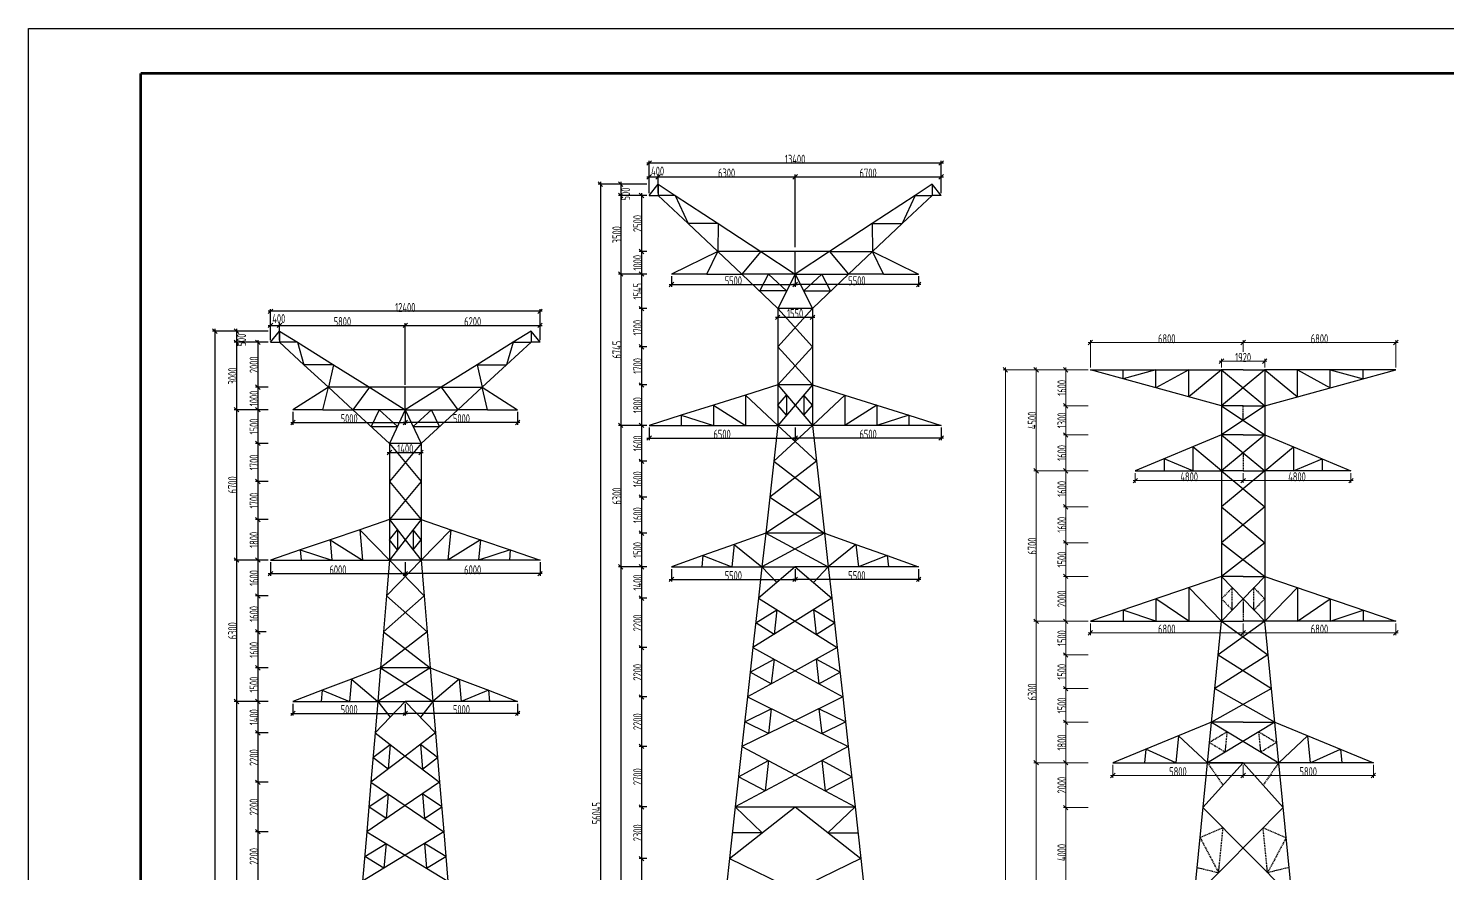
# Model space of a CAD drawing. Header units: millimetres. Extents: x 14804 to 16905, y 715 to 1142.
# Drawn here: x 15585.8 to 15901.7, y 949.7 to 1138 of the extents above; entities that cross this region are included whole.
import ezdxf

# ---------------------------------------------------------------- set-up
doc = ezdxf.new("R2010")
doc.units = ezdxf.units.MM
doc.linetypes.add('DASHED2', pattern=[0.375, 0.25, -0.125])
doc.layers.add('受力材层', color=7, linetype='Continuous')
doc.layers.add('辅助材层', color=1, linetype='DASHED2')
doc.layers.add('标注', color=7, linetype='Continuous', lineweight=0)
doc.styles.add('TSSD_Norm', font='Tssdeng.shx', dxfattribs={"width": 0.7, "bigfont": 'tssdchn.shx'})

# ---------------------------------------------------------------- blocks, each defined once
blk = doc.blocks.new('_OBLIQUE')
at = {"color": 0, "linetype": 'ByBlock'}
blk.add_line((-0.5, -0.5), (0.5, 0.5), dxfattribs=at)

msp = doc.modelspace()

# ---------------------------------------------------------------- linework, layer by layer
at = {"color": 3, "lineweight": 25}
for p, q in [((15585.76, 1137.98), (16254.01, 1137.98)), ((15585.76, 717.98), (15585.76, 1137.98))]:
    msp.add_line(p, q, dxfattribs=at)
at = {"color": 7, "lineweight": -2}
for p, q in [((15723.93, 1100.76), (15725.93, 1103.26)), ((15725.93, 1103.26), (15729.74, 1100.76)), ((15725.93, 1103.26), (15725.93, 1100.76)), ((15786.93, 1103.26), (15783.12, 1100.76)), ((15786.93, 1103.26), (15786.93, 1100.76)), ((15788.93, 1100.76), (15786.93, 1103.26)), ((15723.93, 1100.76), (15725.93, 1100.76)), ((15725.93, 1100.76), (15732.59, 1094.51)), ((15729.74, 1100.76), (15725.93, 1100.76)), ((15729.74, 1100.76), (15732.59, 1094.51)), ((15729.74, 1100.76), (15739.28, 1094.51)), ((15783.12, 1100.76), (15773.59, 1094.51)), ((15783.12, 1100.76), (15780.28, 1094.51)), ((15786.93, 1100.76), (15780.28, 1094.51)), ((15783.12, 1100.76), (15786.93, 1100.76)), ((15788.93, 1100.76), (15786.93, 1100.76)), ((15739.28, 1094.51), (15732.59, 1094.51)), ((15732.59, 1094.51), (15739.25, 1088.26)), ((15739.28, 1094.51), (15739.25, 1088.26)), ((15739.28, 1094.51), (15748.81, 1088.26)), ((15773.59, 1094.51), (15764.06, 1088.26)), ((15773.59, 1094.51), (15780.28, 1094.51)), ((15773.59, 1094.51), (15773.62, 1088.26)), ((15780.28, 1094.51), (15773.62, 1088.26)), ((15739.25, 1088.26), (15728.93, 1083.26)), ((15736.75, 1083.26), (15739.25, 1088.26)), ((15748.81, 1088.26), (15739.25, 1088.26)), ((15739.25, 1088.26), (15744.57, 1083.26)), ((15748.81, 1088.26), (15744.57, 1083.26)), ((15764.06, 1088.26), (15748.81, 1088.26)), ((15748.81, 1088.26), (15756.43, 1083.26)), ((15764.06, 1088.26), (15756.43, 1083.26)), ((15756.43, 1083.26), (15756.43, 1088.26)), ((15764.06, 1088.26), (15768.3, 1083.26)), ((15764.06, 1088.26), (15773.62, 1088.26)), ((15773.62, 1088.26), (15768.3, 1083.26)), ((15776.12, 1083.26), (15773.62, 1088.26)), ((15773.62, 1088.26), (15783.93, 1083.26)), ((15736.75, 1083.26), (15728.93, 1083.26)), ((15736.75, 1083.26), (15744.57, 1083.26)), ((15756.43, 1083.26), (15744.57, 1083.26)), ((15744.57, 1083.26), (15752.56, 1075.54)), ((15748.57, 1079.51), (15750.5, 1083.26)), ((15750.5, 1083.26), (15754.5, 1079.51)), ((15756.43, 1083.26), (15752.56, 1075.54)), ((15756.43, 1083.26), (15768.3, 1083.26)), ((15756.43, 1083.26), (15760.31, 1075.54)), ((15762.37, 1083.26), (15758.37, 1079.51)), ((15768.3, 1083.26), (15760.31, 1075.54)), ((15764.3, 1079.51), (15762.37, 1083.26)), ((15776.12, 1083.26), (15768.3, 1083.26)), ((15776.12, 1083.26), (15783.93, 1083.26)), ((15754.5, 1079.51), (15748.57, 1079.51)), ((15758.37, 1079.51), (15764.3, 1079.51)), ((15752.56, 1075.54), (15760.31, 1067.04)), ((15760.31, 1075.54), (15752.56, 1067.04)), ((15760.31, 1075.54), (15752.56, 1075.54)), ((15752.56, 1075.54), (15752.56, 1067.04)), ((15760.31, 1075.54), (15760.31, 1067.04)), ((15752.56, 1067.04), (15760.31, 1058.54)), ((15760.31, 1067.04), (15752.56, 1058.54)), ((15752.56, 1067.04), (15752.56, 1058.54)), ((15760.31, 1067.04), (15760.31, 1058.54)), ((15752.56, 1058.54), (15745.4, 1056.29)), ((15760.31, 1058.54), (15752.56, 1058.54)), ((15752.56, 1058.54), (15752.56, 1049.54)), ((15752.56, 1058.54), (15756.43, 1054.04)), ((15760.31, 1058.54), (15756.43, 1054.04)), ((15760.31, 1058.54), (15760.31, 1049.54)), ((15760.31, 1058.54), (15767.47, 1056.29)), ((15745.4, 1056.29), (15738.25, 1054.04)), ((15745.4, 1056.29), (15745.4, 1049.54)), ((15745.4, 1056.29), (15752.56, 1049.54)), ((15752.56, 1054.04), (15754.5, 1056.29)), ((15754.5, 1056.29), (15754.5, 1051.79)), ((15758.37, 1056.29), (15758.37, 1051.79)), ((15760.31, 1054.04), (15758.37, 1056.29)), ((15767.47, 1056.29), (15760.31, 1049.54)), ((15767.47, 1056.29), (15767.47, 1049.54)), ((15767.47, 1056.29), (15774.62, 1054.04)), ((15738.25, 1054.04), (15731.09, 1051.79)), ((15738.25, 1054.04), (15738.25, 1049.54)), ((15738.25, 1054.04), (15745.4, 1049.54)), ((15756.43, 1054.04), (15752.56, 1049.54)), ((15754.5, 1051.79), (15752.56, 1054.04)), ((15756.43, 1054.04), (15760.31, 1049.54)), ((15758.37, 1051.79), (15760.31, 1054.04)), ((15774.62, 1054.04), (15767.47, 1049.54)), ((15774.62, 1054.04), (15781.78, 1051.79)), ((15774.62, 1054.04), (15774.62, 1049.54)), ((15731.09, 1051.79), (15723.93, 1049.54)), ((15723.93, 1049.54), (15731.09, 1049.54)), ((15731.09, 1051.79), (15731.09, 1049.54)), ((15731.09, 1051.79), (15738.25, 1049.54)), ((15731.09, 1049.54), (15738.25, 1049.54)), ((15738.25, 1049.54), (15745.4, 1049.54)), ((15745.4, 1049.54), (15752.56, 1049.54)), ((15760.31, 1049.54), (15751.67, 1041.54)), ((15752.56, 1049.54), (15751.67, 1041.54)), ((15752.56, 1049.54), (15761.2, 1041.54)), ((15760.31, 1049.54), (15752.56, 1049.54)), ((15760.31, 1049.54), (15761.2, 1041.54)), ((15767.47, 1049.54), (15760.31, 1049.54)), ((15774.62, 1049.54), (15767.47, 1049.54)), ((15781.78, 1051.79), (15774.62, 1049.54)), ((15781.78, 1049.54), (15774.62, 1049.54)), ((15781.78, 1051.79), (15781.78, 1049.54)), ((15781.78, 1051.79), (15788.93, 1049.54)), ((15788.93, 1049.54), (15781.78, 1049.54)), ((15761.2, 1041.54), (15750.78, 1033.54)), ((15751.67, 1041.54), (15750.78, 1033.54)), ((15751.67, 1041.54), (15762.09, 1033.54)), ((15761.2, 1041.54), (15762.09, 1033.54)), ((15762.09, 1033.54), (15749.89, 1025.54)), ((15750.78, 1033.54), (15749.89, 1025.54)), ((15750.78, 1033.54), (15762.98, 1025.54)), ((15762.09, 1033.54), (15762.98, 1025.54)), ((15749.89, 1025.54), (15742.9, 1023.04)), ((15749.89, 1025.54), (15749.05, 1018.04)), ((15762.98, 1025.54), (15749.05, 1018.04)), ((15749.89, 1025.54), (15763.82, 1018.04)), ((15762.98, 1025.54), (15749.89, 1025.54)), ((15762.98, 1025.54), (15763.82, 1018.04)), ((15762.98, 1025.54), (15769.97, 1023.04)), ((15735.92, 1020.54), (15728.93, 1018.04)), ((15735.92, 1020.54), (15735.64, 1018.04)), ((15742.9, 1023.04), (15735.92, 1020.54)), ((15735.92, 1020.54), (15742.35, 1018.04)), ((15742.9, 1023.04), (15742.35, 1018.04)), ((15742.9, 1023.04), (15749.05, 1018.04)), ((15769.97, 1023.04), (15763.82, 1018.04)), ((15769.97, 1023.04), (15770.52, 1018.04)), ((15769.97, 1023.04), (15776.95, 1020.54)), ((15776.95, 1020.54), (15770.52, 1018.04)), ((15776.95, 1020.54), (15777.23, 1018.04)), ((15776.95, 1020.54), (15783.93, 1018.04)), ((15728.93, 1018.04), (15735.64, 1018.04)), ((15735.64, 1018.04), (15742.35, 1018.04)), ((15742.35, 1018.04), (15749.05, 1018.04)), ((15749.05, 1018.04), (15748.27, 1011.04)), ((15756.43, 1018.04), (15748.27, 1011.04)), ((15749.05, 1018.04), (15752.35, 1014.54)), ((15749.05, 1018.04), (15756.43, 1018.04)), ((15756.43, 1018.04), (15764.6, 1011.04)), ((15763.82, 1018.04), (15756.43, 1018.04)), ((15763.82, 1018.04), (15760.51, 1014.54)), ((15763.82, 1018.04), (15764.6, 1011.04)), ((15770.52, 1018.04), (15763.82, 1018.04)), ((15777.23, 1018.04), (15770.52, 1018.04)), ((15783.93, 1018.04), (15777.23, 1018.04)), ((15748.27, 1011.04), (15747.05, 1000.04)), ((15748.27, 1011.04), (15756.43, 1005.92)), ((15764.6, 1011.04), (15756.43, 1005.92)), ((15764.6, 1011.04), (15765.82, 1000.04)), ((15747.66, 1005.54), (15752.35, 1008.48)), ((15752.35, 1008.48), (15751.74, 1002.98)), ((15760.51, 1008.48), (15761.13, 1002.98)), ((15765.21, 1005.54), (15760.51, 1008.48)), ((15756.43, 1005.92), (15747.05, 1000.04)), ((15751.74, 1002.98), (15747.66, 1005.54)), ((15756.43, 1005.92), (15765.82, 1000.04)), ((15761.13, 1002.98), (15765.21, 1005.54)), ((15747.05, 1000.04), (15745.82, 989.04)), ((15747.05, 1000.04), (15756.43, 994.87)), ((15765.82, 1000.04), (15756.43, 994.87)), ((15765.82, 1000.04), (15767.04, 989.04)), ((15746.44, 994.54), (15751.74, 997.45)), ((15751.74, 997.45), (15751.13, 991.95)), ((15761.13, 997.45), (15761.74, 991.95)), ((15766.43, 994.54), (15761.13, 997.45)), ((15756.43, 994.87), (15745.82, 989.04)), ((15751.13, 991.95), (15746.44, 994.54)), ((15756.43, 994.87), (15767.04, 989.04)), ((15761.74, 991.95), (15766.43, 994.54)), ((15745.82, 989.04), (15744.6, 978.04)), ((15745.82, 989.04), (15756.43, 983.84)), ((15767.04, 989.04), (15756.43, 983.84)), ((15767.04, 989.04), (15768.27, 978.04)), ((15745.21, 983.54), (15751.13, 986.44)), ((15751.13, 986.44), (15750.52, 980.94)), ((15761.74, 986.44), (15762.35, 980.94)), ((15767.66, 983.54), (15761.74, 986.44)), ((15756.43, 983.84), (15744.6, 978.04)), ((15750.52, 980.94), (15745.21, 983.54)), ((15756.43, 983.84), (15768.27, 978.04)), ((15762.35, 980.94), (15767.66, 983.54)), ((15744.6, 978.04), (15743.1, 964.54)), ((15744.6, 978.04), (15756.43, 971.69)), ((15768.27, 978.04), (15756.43, 971.69)), ((15768.27, 978.04), (15769.77, 964.54)), ((15743.85, 971.29), (15750.52, 974.86)), ((15750.52, 974.86), (15749.77, 968.11)), ((15762.35, 974.86), (15763.1, 968.11)), ((15769.02, 971.29), (15762.35, 974.86)), ((15756.43, 971.69), (15743.1, 964.54)), ((15749.77, 968.11), (15743.85, 971.29)), ((15756.43, 971.69), (15769.77, 964.54)), ((15763.1, 968.11), (15769.02, 971.29)), ((15743.1, 964.54), (15741.59, 951.04)), ((15741.82, 953.04), (15756.43, 964.54)), ((15743.1, 964.54), (15769.77, 964.54)), ((15743.1, 964.54), (15749.13, 958.79)), ((15756.43, 964.54), (15771.05, 953.04)), ((15769.77, 964.54), (15763.74, 958.79)), ((15769.77, 964.54), (15771.05, 953.04)), ((15749.13, 958.79), (15742.46, 958.79)), ((15763.74, 958.79), (15770.41, 958.79)), ((15741.59, 951.04), (15740.15, 938.03)), ((15741.82, 953.04), (15756.43, 945.94)), ((15771.05, 953.04), (15756.43, 945.94)), ((15771.05, 953.04), (15772.72, 938.03))]:
    msp.add_line(p, q, dxfattribs=at)
at = {"color": 7, "lineweight": -3}
for p, q in [((15639.66, 1068.04), (15641.66, 1070.54)), ((15639.66, 1068.04), (15641.66, 1068.04)), ((15641.66, 1070.54), (15645.66, 1068.04)), ((15641.66, 1070.54), (15641.66, 1068.04)), ((15645.66, 1068.04), (15641.66, 1068.04)), ((15641.66, 1068.04), (15647.1, 1063.04)), ((15645.66, 1068.04), (15647.1, 1063.04)), ((15645.66, 1068.04), (15653.66, 1063.04)), ((15693.66, 1068.04), (15685.66, 1063.04)), ((15693.66, 1068.04), (15692.21, 1063.04)), ((15697.66, 1068.04), (15692.21, 1063.04)), ((15697.66, 1070.54), (15693.66, 1068.04)), ((15693.66, 1068.04), (15697.66, 1068.04)), ((15697.66, 1070.54), (15697.66, 1068.04)), ((15699.66, 1068.04), (15697.66, 1070.54)), ((15699.66, 1068.04), (15697.66, 1068.04)), ((15647.1, 1063.04), (15652.55, 1058.04)), ((15653.66, 1063.04), (15647.1, 1063.04)), ((15653.66, 1063.04), (15652.55, 1058.04)), ((15653.66, 1063.04), (15661.66, 1058.04)), ((15685.66, 1063.04), (15677.66, 1058.04)), ((15685.66, 1063.04), (15692.21, 1063.04)), ((15685.66, 1063.04), (15686.77, 1058.04)), ((15692.21, 1063.04), (15686.77, 1058.04)), ((15652.55, 1058.04), (15644.66, 1053.04)), ((15651.32, 1053.04), (15652.55, 1058.04)), ((15661.66, 1058.04), (15652.55, 1058.04)), ((15652.55, 1058.04), (15657.99, 1053.04)), ((15661.66, 1058.04), (15657.99, 1053.04)), ((15661.66, 1058.04), (15669.66, 1053.04)), ((15677.66, 1058.04), (15661.66, 1058.04)), ((15669.66, 1053.04), (15669.66, 1058.04)), ((15677.66, 1058.04), (15669.66, 1053.04)), ((15677.66, 1058.04), (15686.77, 1058.04)), ((15677.66, 1058.04), (15681.32, 1053.04)), ((15686.77, 1058.04), (15681.32, 1053.04)), ((15687.99, 1053.04), (15686.77, 1058.04)), ((15686.77, 1058.04), (15694.66, 1053.04)), ((15651.32, 1053.04), (15644.66, 1053.04)), ((15651.32, 1053.04), (15657.99, 1053.04)), ((15657.99, 1053.04), (15666.16, 1045.54)), ((15669.66, 1053.04), (15657.99, 1053.04)), ((15663.82, 1053.04), (15662.07, 1049.29)), ((15667.91, 1049.29), (15663.82, 1053.04)), ((15669.66, 1053.04), (15666.16, 1045.54)), ((15669.66, 1053.04), (15673.16, 1045.54)), ((15669.66, 1053.04), (15681.32, 1053.04)), ((15675.49, 1053.04), (15671.41, 1049.29)), ((15681.32, 1053.04), (15673.16, 1045.54)), ((15677.24, 1049.29), (15675.49, 1053.04)), ((15687.99, 1053.04), (15681.32, 1053.04)), ((15687.99, 1053.04), (15694.66, 1053.04)), ((15662.07, 1049.29), (15667.91, 1049.29)), ((15671.41, 1049.29), (15677.24, 1049.29)), ((15673.16, 1045.54), (15666.16, 1045.54)), ((15666.16, 1045.54), (15666.16, 1037.04)), ((15673.16, 1045.54), (15666.16, 1037.04)), ((15666.16, 1045.54), (15673.16, 1037.04)), ((15673.16, 1045.54), (15673.16, 1037.04)), ((15666.16, 1037.04), (15666.16, 1028.54)), ((15673.16, 1037.04), (15666.16, 1028.54)), ((15666.16, 1037.04), (15673.16, 1028.54)), ((15673.16, 1037.04), (15673.16, 1028.54)), ((15666.16, 1028.54), (15659.53, 1026.29)), ((15666.16, 1028.54), (15666.16, 1019.54)), ((15673.16, 1028.54), (15666.16, 1028.54)), ((15666.16, 1028.54), (15669.66, 1024.04)), ((15673.16, 1028.54), (15669.66, 1024.04)), ((15673.16, 1028.54), (15673.16, 1019.54)), ((15673.16, 1028.54), (15679.78, 1026.29)), ((15652.91, 1024.04), (15646.28, 1021.79)), ((15659.53, 1026.29), (15652.91, 1024.04)), ((15652.91, 1024.04), (15660.16, 1019.54)), ((15652.91, 1024.04), (15653.32, 1019.54)), ((15659.53, 1026.29), (15666.16, 1019.54)), ((15659.53, 1026.29), (15660.16, 1019.54)), ((15666.16, 1024.04), (15667.91, 1026.29)), ((15669.66, 1024.04), (15666.16, 1019.54)), ((15667.91, 1021.79), (15666.16, 1024.04)), ((15667.91, 1026.29), (15667.91, 1021.79)), ((15669.66, 1024.04), (15673.16, 1019.54)), ((15673.16, 1024.04), (15671.41, 1026.29)), ((15671.41, 1026.29), (15671.41, 1021.79)), ((15671.41, 1021.79), (15673.16, 1024.04)), ((15679.78, 1026.29), (15673.16, 1019.54)), ((15679.78, 1026.29), (15679.16, 1019.54)), ((15686.41, 1024.04), (15679.16, 1019.54)), ((15679.78, 1026.29), (15686.41, 1024.04)), ((15686.41, 1024.04), (15685.99, 1019.54)), ((15686.41, 1024.04), (15693.03, 1021.79)), ((15646.28, 1021.79), (15639.66, 1019.54)), ((15646.28, 1021.79), (15646.49, 1019.54)), ((15646.28, 1021.79), (15653.32, 1019.54)), ((15693.03, 1021.79), (15685.99, 1019.54)), ((15693.03, 1021.79), (15692.82, 1019.54)), ((15693.03, 1021.79), (15699.66, 1019.54)), ((15639.66, 1019.54), (15646.49, 1019.54)), ((15646.49, 1019.54), (15653.32, 1019.54)), ((15653.32, 1019.54), (15660.16, 1019.54)), ((15660.16, 1019.54), (15666.16, 1019.54)), ((15666.16, 1019.54), (15665.49, 1011.54)), ((15673.16, 1019.54), (15665.49, 1011.54)), ((15666.16, 1019.54), (15673.83, 1011.54)), ((15673.16, 1019.54), (15666.16, 1019.54)), ((15673.16, 1019.54), (15673.83, 1011.54)), ((15679.16, 1019.54), (15673.16, 1019.54)), ((15685.99, 1019.54), (15679.16, 1019.54)), ((15692.82, 1019.54), (15685.99, 1019.54)), ((15699.66, 1019.54), (15692.82, 1019.54)), ((15665.49, 1011.54), (15664.81, 1003.54)), ((15673.83, 1011.54), (15664.81, 1003.54)), ((15665.49, 1011.54), (15674.5, 1003.54)), ((15673.83, 1011.54), (15674.5, 1003.54)), ((15664.81, 1003.54), (15664.14, 995.54)), ((15674.5, 1003.54), (15664.14, 995.54)), ((15664.81, 1003.54), (15675.17, 995.54)), ((15674.5, 1003.54), (15675.17, 995.54)), ((15664.14, 995.54), (15657.65, 993.04)), ((15675.17, 995.54), (15663.51, 988.04)), ((15664.14, 995.54), (15663.51, 988.04)), ((15675.17, 995.54), (15664.14, 995.54)), ((15664.14, 995.54), (15675.8, 988.04)), ((15675.17, 995.54), (15675.8, 988.04)), ((15675.17, 995.54), (15681.67, 993.04)), ((15657.65, 993.04), (15651.15, 990.54)), ((15657.65, 993.04), (15657.23, 988.04)), ((15657.65, 993.04), (15663.51, 988.04)), ((15681.67, 993.04), (15675.8, 988.04)), ((15681.67, 993.04), (15688.16, 990.54)), ((15681.67, 993.04), (15682.09, 988.04)), ((15651.15, 990.54), (15644.66, 988.04)), ((15651.15, 990.54), (15650.94, 988.04)), ((15651.15, 990.54), (15657.23, 988.04)), ((15688.16, 990.54), (15682.09, 988.04)), ((15688.16, 990.54), (15688.37, 988.04)), ((15688.16, 990.54), (15694.66, 988.04)), ((15644.66, 988.04), (15650.94, 988.04)), ((15650.94, 988.04), (15657.23, 988.04)), ((15657.23, 988.04), (15663.51, 988.04)), ((15663.51, 988.04), (15662.92, 981.04)), ((15669.66, 988.04), (15662.92, 981.04)), ((15663.51, 988.04), (15669.66, 988.04)), ((15663.51, 988.04), (15666.29, 984.54)), ((15669.66, 988.04), (15676.39, 981.04)), ((15675.8, 988.04), (15669.66, 988.04)), ((15675.8, 988.04), (15673.02, 984.54)), ((15675.8, 988.04), (15676.39, 981.04)), ((15682.09, 988.04), (15675.8, 988.04)), ((15688.37, 988.04), (15682.09, 988.04)), ((15694.66, 988.04), (15688.37, 988.04)), ((15662.92, 981.04), (15662, 970.04)), ((15662.92, 981.04), (15669.66, 975.89)), ((15676.39, 981.04), (15669.66, 975.89)), ((15676.39, 981.04), (15677.31, 970.04)), ((15662.46, 975.54), (15666.29, 978.46)), ((15666.29, 978.46), (15665.83, 972.96)), ((15673.02, 978.46), (15673.49, 972.96)), ((15676.85, 975.54), (15673.02, 978.46)), ((15669.66, 975.89), (15662, 970.04)), ((15665.83, 972.96), (15662.46, 975.54)), ((15669.66, 975.89), (15677.31, 970.04)), ((15673.49, 972.96), (15676.85, 975.54)), ((15662, 970.04), (15661.08, 959.04)), ((15662, 970.04), (15669.66, 964.85)), ((15677.31, 970.04), (15669.66, 964.85)), ((15677.31, 970.04), (15678.24, 959.04)), ((15661.54, 964.54), (15665.83, 967.44)), ((15665.83, 967.44), (15665.37, 961.94)), ((15673.49, 967.44), (15673.95, 961.94)), ((15677.78, 964.54), (15673.49, 967.44)), ((15669.66, 964.85), (15661.08, 959.04)), ((15665.37, 961.94), (15661.54, 964.54)), ((15669.66, 964.85), (15678.24, 959.04)), ((15673.95, 961.94), (15677.78, 964.54)), ((15661.08, 959.04), (15660.15, 948.03)), ((15661.08, 959.04), (15669.66, 953.82)), ((15678.24, 959.04), (15669.66, 953.82)), ((15678.24, 959.04), (15679.16, 948.03)), ((15660.62, 953.54), (15665.37, 956.43)), ((15665.37, 956.43), (15664.91, 950.93)), ((15673.95, 956.43), (15674.41, 950.93)), ((15678.7, 953.54), (15673.95, 956.43)), ((15669.66, 953.82), (15660.15, 948.03)), ((15664.91, 950.93), (15660.62, 953.54)), ((15669.66, 953.82), (15679.16, 948.03)), ((15674.41, 950.93), (15678.7, 953.54))]:
    msp.add_line(p, q, dxfattribs=at)
at = {"color": 3, "lineweight": 25, "const_width": 0.6}
for points in [[(15610.76, 727.98), (15610.76, 1127.98)], [(15610.76, 1127.98), (16244.01, 1127.98)]]:
    msp.add_lwpolyline(points, dxfattribs=at)
at = {"layer": '受力材层', "color": 7}
for p, q in [((15789.43, 1107.98), (15723.43, 1107.98)), ((15723.93, 1101.26), (15723.93, 1108.48)), ((15788.93, 1101.26), (15788.93, 1108.48)), ((15722.93, 1103.26), (15712.59, 1103.26)), ((15713.09, 1103.76), (15713.09, 822.53)), ((15723.43, 1103.26), (15717.1, 1103.26)), ((15717.6, 1103.76), (15717.6, 1100.26)), ((15723.43, 1104.91), (15726.43, 1104.91)), ((15723.93, 1101.26), (15723.93, 1105.41)), ((15725.43, 1104.91), (15756.93, 1104.91)), ((15725.93, 1101.26), (15725.93, 1105.41)), ((15725.93, 1101.26), (15725.93, 1105.41)), ((15755.93, 1104.91), (15789.43, 1104.91)), ((15756.43, 1089.26), (15756.43, 1105.41)), ((15756.43, 1089.26), (15756.43, 1105.41)), ((15788.93, 1101.26), (15788.93, 1105.41)), ((15723.43, 1100.76), (15717.1, 1100.76)), ((15723.43, 1100.76), (15717.1, 1100.76)), ((15717.6, 1101.26), (15717.6, 1082.76)), ((15723.43, 1100.76), (15721.74, 1100.76)), ((15722.24, 1101.26), (15722.24, 1087.76)), ((15723.43, 1088.26), (15721.74, 1088.26)), ((15723.43, 1088.26), (15721.74, 1088.26)), ((15722.24, 1088.76), (15722.24, 1082.76)), ((15717.6, 1083.76), (15717.6, 1049.04)), ((15722.24, 1083.76), (15722.24, 1075.04)), ((15722.93, 1083.26), (15717.1, 1083.26)), ((15722.93, 1083.26), (15717.1, 1083.26)), ((15723.43, 1083.26), (15721.74, 1083.26)), ((15723.43, 1083.26), (15721.74, 1083.26)), ((15728.43, 1080.91), (15756.93, 1080.91)), ((15728.93, 1082.76), (15728.93, 1080.41)), ((15784.43, 1080.91), (15755.93, 1080.91)), ((15756.43, 1082.76), (15756.43, 1080.41)), ((15756.43, 1082.76), (15756.43, 1080.41)), ((15783.93, 1082.76), (15783.93, 1080.41)), ((15700.16, 1074.96), (15639.16, 1074.96)), ((15639.66, 1068.54), (15639.66, 1075.46)), ((15699.66, 1068.54), (15699.66, 1075.46)), ((15723.43, 1075.54), (15721.74, 1075.54)), ((15723.43, 1075.54), (15721.74, 1075.54)), ((15722.24, 1076.04), (15722.24, 1066.54)), ((15752.56, 1075.04), (15752.56, 1073.11)), ((15760.31, 1075.04), (15760.31, 1073.11)), ((15627.25, 1071.04), (15627.25, 822.53)), ((15632.07, 1071.04), (15632.07, 1067.54)), ((15639.16, 1071.81), (15642.16, 1071.81)), ((15639.66, 1068.54), (15639.66, 1072.31)), ((15641.16, 1071.81), (15670.16, 1071.81)), ((15641.66, 1068.54), (15641.66, 1072.31)), ((15641.66, 1068.54), (15641.66, 1072.31)), ((15669.16, 1071.81), (15700.16, 1071.81)), ((15669.66, 1058.54), (15669.66, 1072.31)), ((15669.66, 1058.54), (15669.66, 1072.31)), ((15699.66, 1068.54), (15699.66, 1072.31)), ((15752.06, 1073.61), (15760.81, 1073.61)), ((15638.66, 1070.54), (15626.75, 1070.54)), ((15639.16, 1070.54), (15631.57, 1070.54)), ((15639.16, 1068.04), (15631.57, 1068.04)), ((15639.16, 1068.04), (15631.57, 1068.04)), ((15632.07, 1068.54), (15632.07, 1052.54)), ((15639.16, 1068.04), (15636.35, 1068.04)), ((15636.85, 1068.54), (15636.85, 1057.54)), ((15723.43, 1067.04), (15721.74, 1067.04)), ((15723.43, 1067.04), (15721.74, 1067.04)), ((15722.24, 1067.54), (15722.24, 1058.04)), ((15822.15, 1061.9), (15851.35, 1061.9)), ((15851.35, 1053.9), (15822.15, 1061.9)), ((15836.75, 1061.9), (15829.45, 1059.9)), ((15829.45, 1059.9), (15829.45, 1061.9)), ((15844.05, 1061.9), (15836.75, 1057.9)), ((15836.75, 1057.9), (15836.75, 1061.9)), ((15851.35, 1061.9), (15844.05, 1055.9)), ((15844.05, 1055.9), (15844.05, 1061.9)), ((15856.15, 1061.9), (15851.35, 1061.9)), ((15851.35, 1061.9), (15851.35, 1005.9)), ((15860.95, 1061.9), (15851.35, 1053.9)), ((15851.35, 1061.9), (15860.95, 1053.9)), ((15856.15, 1061.9), (15860.95, 1061.9)), ((15860.95, 1061.9), (15860.95, 1005.9)), ((15890.15, 1061.9), (15860.95, 1061.9)), ((15860.95, 1053.9), (15890.15, 1061.9)), ((15860.95, 1061.9), (15868.25, 1055.9)), ((15868.25, 1055.9), (15868.25, 1061.9)), ((15868.25, 1061.9), (15875.55, 1057.9)), ((15875.55, 1057.9), (15875.55, 1061.9)), ((15875.55, 1061.9), (15882.85, 1059.9)), ((15882.85, 1059.9), (15882.85, 1061.9)), ((15636.85, 1058.54), (15636.85, 1052.54)), ((15723.43, 1058.54), (15721.74, 1058.54)), ((15723.43, 1058.54), (15721.74, 1058.54)), ((15722.24, 1059.04), (15722.24, 1049.04)), ((15639.16, 1058.04), (15636.35, 1058.04)), ((15639.16, 1058.04), (15636.35, 1058.04)), ((15639.16, 1053.04), (15631.57, 1053.04)), ((15639.16, 1053.04), (15631.57, 1053.04)), ((15632.07, 1053.54), (15632.07, 1019.04)), ((15639.16, 1053.04), (15636.35, 1053.04)), ((15639.16, 1053.04), (15636.35, 1053.04)), ((15636.85, 1053.54), (15636.85, 1045.04)), ((15644.66, 1052.54), (15644.66, 1049.69)), ((15669.66, 1052.54), (15669.66, 1049.69)), ((15669.66, 1052.54), (15669.66, 1049.69)), ((15694.66, 1052.54), (15694.66, 1049.69)), ((15856.15, 1053.9), (15851.35, 1053.9)), ((15851.35, 1053.9), (15860.95, 1047.4)), ((15856.15, 1053.9), (15851.35, 1053.9)), ((15860.95, 1053.9), (15851.35, 1047.4)), ((15856.15, 1053.9), (15860.95, 1053.9)), ((15644.16, 1050.19), (15670.16, 1050.19)), ((15695.16, 1050.19), (15669.16, 1050.19)), ((15723.43, 1049.54), (15717.1, 1049.54)), ((15723.43, 1049.54), (15717.1, 1049.54)), ((15717.6, 1050.04), (15717.6, 1017.54)), ((15723.43, 1049.54), (15721.74, 1049.54)), ((15723.43, 1049.54), (15721.74, 1049.54)), ((15722.24, 1050.04), (15722.24, 1041.04)), ((15723.93, 1049.04), (15723.93, 1046.23)), ((15756.43, 1049.04), (15756.43, 1046.23)), ((15756.43, 1049.04), (15756.43, 1046.23)), ((15788.93, 1049.04), (15788.93, 1046.23)), ((15636.85, 1046.04), (15636.85, 1036.54)), ((15723.43, 1046.73), (15756.93, 1046.73)), ((15789.43, 1046.73), (15755.93, 1046.73)), ((15851.35, 1047.4), (15832.15, 1039.4)), ((15856.15, 1047.4), (15851.35, 1047.4)), ((15860.95, 1047.4), (15851.35, 1039.4)), ((15856.15, 1047.4), (15851.35, 1047.4)), ((15851.35, 1047.4), (15860.95, 1039.4)), ((15856.15, 1047.4), (15860.95, 1047.4)), ((15860.95, 1047.4), (15880.15, 1039.4)), ((15639.16, 1045.54), (15636.35, 1045.54)), ((15639.16, 1045.54), (15636.35, 1045.54)), ((15665.66, 1043.49), (15673.66, 1043.49)), ((15666.16, 1045.04), (15666.16, 1042.99)), ((15673.16, 1045.04), (15673.16, 1042.99)), ((15851.35, 1039.4), (15844.95, 1044.73)), ((15844.95, 1044.73), (15844.95, 1039.4)), ((15860.95, 1039.4), (15867.35, 1044.73)), ((15867.35, 1044.73), (15867.35, 1039.4)), ((15723.43, 1041.54), (15721.74, 1041.54)), ((15723.43, 1041.54), (15721.74, 1041.54)), ((15722.24, 1042.04), (15722.24, 1033.04)), ((15832.15, 1039.4), (15851.35, 1039.4)), ((15844.95, 1039.4), (15838.55, 1042.07)), ((15838.55, 1042.07), (15838.55, 1039.4)), ((15856.15, 1039.4), (15851.35, 1039.4)), ((15851.35, 1039.4), (15860.95, 1031.4)), ((15856.15, 1039.4), (15851.35, 1039.4)), ((15860.95, 1039.4), (15851.35, 1031.4)), ((15856.15, 1039.4), (15860.95, 1039.4)), ((15880.15, 1039.4), (15860.95, 1039.4)), ((15867.35, 1039.4), (15873.75, 1042.07)), ((15873.75, 1042.07), (15873.75, 1039.4)), ((15639.16, 1037.04), (15636.35, 1037.04)), ((15639.16, 1037.04), (15636.35, 1037.04)), ((15636.85, 1037.54), (15636.85, 1028.04)), ((15723.43, 1033.54), (15721.74, 1033.54)), ((15723.43, 1033.54), (15721.74, 1033.54)), ((15722.24, 1034.04), (15722.24, 1025.04)), ((15860.95, 1031.4), (15851.35, 1023.4)), ((15851.35, 1031.4), (15860.95, 1023.4)), ((15639.16, 1028.54), (15636.35, 1028.54)), ((15639.16, 1028.54), (15636.35, 1028.54)), ((15636.85, 1029.04), (15636.85, 1019.04)), ((15723.43, 1025.54), (15721.74, 1025.54)), ((15723.43, 1025.54), (15721.74, 1025.54)), ((15722.24, 1026.04), (15722.24, 1017.54)), ((15851.35, 1023.4), (15860.95, 1015.9)), ((15860.95, 1023.4), (15851.35, 1015.9)), ((15639.16, 1019.54), (15631.57, 1019.54)), ((15639.16, 1019.54), (15631.57, 1019.54)), ((15632.07, 1020.04), (15632.07, 987.54)), ((15639.16, 1019.54), (15636.35, 1019.54)), ((15639.16, 1019.54), (15636.35, 1019.54)), ((15636.85, 1020.04), (15636.85, 1011.04)), ((15639.66, 1019.04), (15639.66, 1016.02)), ((15669.66, 1019.04), (15669.66, 1016.02)), ((15669.66, 1019.04), (15669.66, 1016.02)), ((15699.66, 1019.04), (15699.66, 1016.02)), ((15723.43, 1018.04), (15717.1, 1018.04)), ((15723.43, 1018.04), (15717.1, 1018.04)), ((15717.6, 1018.54), (15717.6, 822.53)), ((15723.43, 1018.04), (15721.74, 1018.04)), ((15723.43, 1018.04), (15721.74, 1018.04)), ((15722.24, 1018.54), (15722.24, 1010.54)), ((15728.93, 1017.54), (15728.93, 1014.73)), ((15756.43, 1017.54), (15756.43, 1014.73)), ((15756.43, 1017.54), (15756.43, 1014.73)), ((15783.93, 1017.54), (15783.93, 1014.73)), ((15639.16, 1016.52), (15670.16, 1016.52)), ((15700.16, 1016.52), (15669.16, 1016.52)), ((15728.43, 1015.23), (15756.93, 1015.23)), ((15784.43, 1015.23), (15755.93, 1015.23)), ((15851.35, 1015.9), (15822.15, 1005.9)), ((15856.15, 1015.9), (15851.35, 1015.9)), ((15860.95, 1015.9), (15851.35, 1005.9)), ((15856.15, 1015.9), (15851.35, 1015.9)), ((15851.35, 1015.9), (15860.95, 1005.9)), ((15856.15, 1015.9), (15860.95, 1015.9)), ((15860.95, 1015.9), (15890.15, 1005.9)), ((15639.16, 1011.54), (15636.35, 1011.54)), ((15639.16, 1011.54), (15636.35, 1011.54)), ((15636.85, 1012.04), (15636.85, 1003.04)), ((15723.43, 1011.04), (15721.74, 1011.04)), ((15723.43, 1011.04), (15721.74, 1011.04)), ((15722.24, 1011.54), (15722.24, 999.54)), ((15851.35, 1005.9), (15844.05, 1013.4)), ((15844.05, 1013.4), (15844.05, 1005.9)), ((15860.95, 1005.9), (15868.25, 1013.4)), ((15868.25, 1013.4), (15868.25, 1005.9)), ((15836.75, 1005.9), (15829.45, 1008.4)), ((15829.45, 1008.4), (15829.45, 1005.9)), ((15844.05, 1005.9), (15836.75, 1010.9)), ((15836.75, 1010.9), (15836.75, 1005.9)), ((15868.25, 1005.9), (15875.55, 1010.9)), ((15875.55, 1010.9), (15875.55, 1005.9)), ((15875.55, 1005.9), (15882.85, 1008.4)), ((15882.85, 1008.4), (15882.85, 1005.9)), ((15822.15, 1005.9), (15851.35, 1005.9)), ((15833.3, 824.4), (15851.35, 1005.9)), ((15860.95, 1005.9), (15850.6, 998.4)), ((15851.35, 1005.9), (15856.15, 1005.9)), ((15851.35, 1005.9), (15861.69, 998.4)), ((15851.35, 1005.9), (15856.15, 1005.9)), ((15860.95, 1005.9), (15856.15, 1005.9)), ((15878.99, 824.4), (15860.95, 1005.9)), ((15890.15, 1005.9), (15860.95, 1005.9)), ((15638.66, 1003.54), (15636.35, 1003.54)), ((15638.66, 1003.54), (15636.35, 1003.54)), ((15636.85, 1004.04), (15636.85, 995.04)), ((15723.43, 1000.04), (15721.74, 1000.04)), ((15723.43, 1000.04), (15721.74, 1000.04)), ((15722.24, 1000.54), (15722.24, 988.54)), ((15861.69, 998.4), (15849.85, 990.9)), ((15850.6, 998.4), (15862.44, 990.9)), ((15639.16, 995.54), (15636.35, 995.54)), ((15639.16, 995.54), (15636.35, 995.54)), ((15636.85, 996.04), (15636.85, 987.54)), ((15723.43, 989.04), (15721.74, 989.04)), ((15723.43, 989.04), (15721.74, 989.04)), ((15722.24, 989.54), (15722.24, 977.54)), ((15862.44, 990.9), (15849.11, 983.4)), ((15849.85, 990.9), (15863.18, 983.4)), ((15639.16, 988.04), (15631.57, 988.04)), ((15639.16, 988.04), (15631.57, 988.04)), ((15632.07, 988.54), (15632.07, 822.53)), ((15639.16, 988.04), (15636.35, 988.04)), ((15639.16, 988.04), (15636.35, 988.04)), ((15636.85, 988.54), (15636.85, 980.54)), ((15644.66, 987.54), (15644.66, 984.89)), ((15669.66, 987.54), (15669.66, 984.89)), ((15669.66, 987.54), (15669.66, 984.89)), ((15694.66, 987.54), (15694.66, 984.89)), ((15644.16, 985.39), (15670.16, 985.39)), ((15695.16, 985.39), (15669.16, 985.39)), ((15849.11, 983.4), (15827.15, 974.4)), ((15863.18, 983.4), (15848.21, 974.4)), ((15856.15, 983.4), (15849.11, 983.4)), ((15856.15, 983.4), (15849.11, 983.4)), ((15849.11, 983.4), (15864.08, 974.4)), ((15856.15, 983.4), (15863.18, 983.4)), ((15856.15, 983.4), (15863.18, 983.4)), ((15863.18, 983.4), (15885.15, 974.4)), ((15639.16, 981.04), (15636.35, 981.04)), ((15639.16, 981.04), (15636.35, 981.04)), ((15636.85, 981.54), (15636.85, 969.54)), ((15841.79, 980.4), (15841.19, 974.4)), ((15848.21, 974.4), (15841.79, 980.4)), ((15864.08, 974.4), (15870.5, 980.4)), ((15870.5, 980.4), (15871.1, 974.4)), ((15723.43, 978.04), (15721.74, 978.04)), ((15723.43, 978.04), (15721.74, 978.04)), ((15722.24, 978.54), (15722.24, 964.04)), ((15834.47, 977.4), (15834.17, 974.4)), ((15841.19, 974.4), (15834.47, 977.4)), ((15871.1, 974.4), (15877.82, 977.4)), ((15877.82, 977.4), (15878.12, 974.4)), ((15827.15, 974.4), (15848.21, 974.4)), ((15856.15, 974.4), (15847.22, 964.4)), ((15856.15, 974.4), (15848.21, 974.4)), ((15848.21, 974.4), (15856.15, 974.4)), ((15856.15, 974.4), (15848.21, 974.4)), ((15856.15, 974.4), (15864.08, 974.4)), ((15856.15, 974.4), (15865.07, 964.4)), ((15885.15, 974.4), (15864.08, 974.4)), ((15639.16, 970.04), (15636.35, 970.04)), ((15639.16, 970.04), (15636.35, 970.04)), ((15636.85, 970.54), (15636.85, 958.54)), ((15723.43, 964.54), (15721.74, 964.54)), ((15723.43, 964.54), (15721.74, 964.54)), ((15722.24, 965.04), (15722.24, 952.54)), ((15865.07, 964.4), (15845.23, 944.4)), ((15847.22, 964.4), (15867.06, 944.4)), ((15639.16, 959.04), (15636.35, 959.04)), ((15639.16, 959.04), (15636.35, 959.04)), ((15636.85, 959.54), (15636.85, 947.53)), ((15723.43, 953.04), (15721.74, 953.04)), ((15723.43, 953.04), (15721.74, 953.04)), ((15722.24, 953.54), (15722.24, 937.53))]:
    msp.add_line(p, q, dxfattribs=at)
at = {"layer": '标注', "color": 7}
for p, q in [((15856.65, 1067.99), (15821.65, 1067.99)), ((15822.15, 1062.4), (15822.15, 1068.49)), ((15855.65, 1067.99), (15890.65, 1067.99)), ((15856.15, 1065.95), (15856.15, 1068.49)), ((15856.15, 1065.95), (15856.15, 1068.49)), ((15890.15, 1062.4), (15890.15, 1068.49)), ((15821.65, 1061.9), (15802.73, 1061.9)), ((15803.23, 823.9), (15803.23, 1062.4)), ((15821.65, 1061.9), (15809.57, 1061.9)), ((15810.07, 1062.4), (15810.07, 1038.9)), ((15821.65, 1061.9), (15816.16, 1061.9)), ((15816.66, 1053.4), (15816.66, 1062.4)), ((15850.85, 1063.84), (15861.45, 1063.84)), ((15851.35, 1062.4), (15851.35, 1064.34)), ((15860.95, 1062.4), (15860.95, 1064.34)), ((15821.65, 1053.9), (15816.16, 1053.9)), ((15821.65, 1053.9), (15816.16, 1053.9)), ((15816.66, 1046.9), (15816.66, 1054.4)), ((15821.65, 1047.4), (15816.16, 1047.4)), ((15821.65, 1047.4), (15816.16, 1047.4)), ((15816.66, 1038.9), (15816.66, 1047.9)), ((15821.65, 1039.4), (15809.57, 1039.4)), ((15821.65, 1039.4), (15809.57, 1039.4)), ((15810.07, 1039.9), (15810.07, 1005.4)), ((15821.65, 1039.4), (15816.16, 1039.4)), ((15821.65, 1039.4), (15816.16, 1039.4)), ((15816.66, 1030.9), (15816.66, 1039.9)), ((15856.65, 1037.24), (15831.65, 1037.24)), ((15832.15, 1038.9), (15832.15, 1036.74)), ((15855.65, 1037.24), (15880.65, 1037.24)), ((15856.15, 1038.9), (15856.15, 1036.74)), ((15856.15, 1038.9), (15856.15, 1036.74)), ((15880.15, 1038.9), (15880.15, 1036.74)), ((15821.65, 1031.4), (15816.16, 1031.4)), ((15821.65, 1031.4), (15816.16, 1031.4)), ((15816.66, 1022.9), (15816.66, 1031.9)), ((15816.66, 1015.4), (15816.66, 1023.9)), ((15821.65, 1023.4), (15816.16, 1023.4)), ((15821.65, 1023.4), (15816.16, 1023.4)), ((15821.65, 1015.9), (15816.16, 1015.9)), ((15821.65, 1015.9), (15816.16, 1015.9)), ((15816.66, 1005.4), (15816.66, 1016.4)), ((15821.65, 1005.9), (15809.57, 1005.9)), ((15821.65, 1005.9), (15809.57, 1005.9)), ((15810.07, 1006.4), (15810.07, 973.9)), ((15821.65, 1005.9), (15816.16, 1005.9)), ((15821.65, 1005.9), (15816.16, 1005.9)), ((15816.66, 997.9), (15816.66, 1006.4)), ((15822.15, 1005.4), (15822.15, 1002.83)), ((15856.15, 1005.4), (15856.15, 1002.83)), ((15856.15, 1005.4), (15856.15, 1002.83)), ((15890.15, 1005.4), (15890.15, 1002.83)), ((15856.65, 1003.33), (15821.65, 1003.33)), ((15855.65, 1003.33), (15890.65, 1003.33)), ((15821.65, 998.4), (15816.16, 998.4)), ((15821.65, 998.4), (15816.16, 998.4)), ((15816.66, 990.4), (15816.66, 998.9)), ((15821.65, 990.9), (15816.16, 990.9)), ((15821.65, 990.9), (15816.16, 990.9)), ((15816.66, 982.9), (15816.66, 991.4)), ((15821.65, 983.4), (15816.16, 983.4)), ((15821.65, 983.4), (15816.16, 983.4)), ((15816.66, 973.9), (15816.66, 983.9)), ((15821.65, 974.4), (15809.57, 974.4)), ((15821.65, 974.4), (15809.57, 974.4)), ((15810.07, 974.9), (15810.07, 823.9)), ((15821.65, 974.4), (15816.16, 974.4)), ((15821.65, 974.4), (15816.16, 974.4)), ((15816.66, 963.9), (15816.66, 974.9)), ((15827.15, 973.9), (15827.15, 971.06)), ((15856.15, 973.9), (15856.15, 971.06)), ((15856.15, 973.9), (15856.15, 971.06)), ((15885.15, 973.9), (15885.15, 971.06)), ((15856.65, 971.56), (15826.65, 971.56)), ((15855.65, 971.56), (15885.65, 971.56)), ((15821.65, 964.4), (15816.16, 964.4)), ((15821.65, 964.4), (15816.16, 964.4)), ((15816.66, 943.9), (15816.66, 964.9))]:
    msp.add_line(p, q, dxfattribs=at)
at = {"layer": '辅助材层', "color": 7}
for p, q in [((15856.15, 1050.65), (15856.15, 1053.9)), ((15856.15, 1043.4), (15856.15, 1039.4)), ((15853.75, 1013.4), (15851.35, 1010.9)), ((15853.75, 1008.4), (15853.75, 1013.4)), ((15858.55, 1008.4), (15858.55, 1013.4)), ((15858.55, 1013.4), (15860.95, 1010.9)), ((15851.35, 1010.9), (15853.75, 1008.4)), ((15856.15, 1010.9), (15856.15, 1005.9)), ((15860.95, 1010.9), (15858.55, 1008.4)), ((15852.63, 981.28), (15848.66, 978.9)), ((15852.18, 976.78), (15852.63, 981.28)), ((15860.11, 976.78), (15859.66, 981.28)), ((15859.66, 981.28), (15863.63, 978.9)), ((15848.66, 978.9), (15852.18, 976.78)), ((15863.63, 978.9), (15860.11, 976.78)), ((15848.21, 974.4), (15851.68, 969.4)), ((15864.08, 974.4), (15860.61, 969.4)), ((15851.68, 959.9), (15846.56, 957.73)), ((15846.56, 957.73), (15850.69, 949.9)), ((15850.69, 949.9), (15851.68, 959.9)), ((15861.6, 949.9), (15860.61, 959.9)), ((15860.61, 959.9), (15865.73, 957.73)), ((15865.73, 957.73), (15861.6, 949.9)), ((15845.89, 951.07), (15850.69, 949.9)), ((15866.4, 951.07), (15861.6, 949.9))]:
    msp.add_line(p, q, dxfattribs=at)

# ---------------------------------------------------------------- block references
at = {"layer": '受力材层', "color": 7}
for p, rotation in [((15723.93, 1107.98), 180), ((15713.09, 1103.26), 90), ((15717.6, 1103.26), 90), ((15723.93, 1104.91), 180), ((15725.93, 1104.91), 180), ((15756.43, 1104.91), 180), ((15717.6, 1100.76), 270), ((15717.6, 1100.76), 90), ((15722.24, 1100.76), 90), ((15722.24, 1088.26), 270), ((15722.24, 1088.26), 90), ((15717.6, 1083.26), 270), ((15717.6, 1083.26), 90), ((15722.24, 1083.26), 270), ((15722.24, 1083.26), 90), ((15728.93, 1080.91), 180), ((15756.43, 1080.91), 180), ((15639.66, 1074.96), 180), ((15722.24, 1075.54), 270), ((15722.24, 1075.54), 90), ((15752.56, 1073.61), 180), ((15627.25, 1070.54), 90), ((15632.07, 1070.54), 90), ((15639.66, 1071.81), 180), ((15641.66, 1071.81), 180), ((15669.66, 1071.81), 180), ((15632.07, 1068.04), 270), ((15632.07, 1068.04), 90), ((15636.85, 1068.04), 90), ((15722.24, 1067.04), 270), ((15722.24, 1067.04), 90), ((15636.85, 1058.04), 270), ((15636.85, 1058.04), 90), ((15722.24, 1058.54), 270), ((15722.24, 1058.54), 90), ((15632.07, 1053.04), 270), ((15632.07, 1053.04), 90), ((15636.85, 1053.04), 270), ((15636.85, 1053.04), 90), ((15644.66, 1050.19), 180), ((15669.66, 1050.19), 180), ((15717.6, 1049.54), 270), ((15717.6, 1049.54), 90), ((15722.24, 1049.54), 270), ((15722.24, 1049.54), 90), ((15636.85, 1045.54), 270), ((15636.85, 1045.54), 90), ((15723.93, 1046.73), 180), ((15756.43, 1046.73), 180), ((15666.16, 1043.49), 180), ((15722.24, 1041.54), 270), ((15722.24, 1041.54), 90), ((15636.85, 1037.04), 270), ((15636.85, 1037.04), 90), ((15722.24, 1033.54), 270), ((15722.24, 1033.54), 90), ((15636.85, 1028.54), 270), ((15636.85, 1028.54), 90), ((15722.24, 1025.54), 270), ((15722.24, 1025.54), 90), ((15632.07, 1019.54), 270), ((15632.07, 1019.54), 90), ((15636.85, 1019.54), 270), ((15636.85, 1019.54), 90), ((15717.6, 1018.04), 270), ((15717.6, 1018.04), 90), ((15722.24, 1018.04), 270), ((15722.24, 1018.04), 90), ((15639.66, 1016.52), 180), ((15669.66, 1016.52), 180), ((15728.93, 1015.23), 180), ((15756.43, 1015.23), 180), ((15636.85, 1011.54), 270), ((15636.85, 1011.54), 90), ((15722.24, 1011.04), 270), ((15722.24, 1011.04), 90), ((15636.85, 1003.54), 270), ((15636.85, 1003.54), 90), ((15722.24, 1000.04), 270), ((15722.24, 1000.04), 90), ((15636.85, 995.54), 270), ((15636.85, 995.54), 90), ((15722.24, 989.04), 270), ((15722.24, 989.04), 90), ((15632.07, 988.04), 270), ((15632.07, 988.04), 90), ((15636.85, 988.04), 270), ((15636.85, 988.04), 90), ((15644.66, 985.39), 180), ((15669.66, 985.39), 180), ((15636.85, 981.04), 270), ((15636.85, 981.04), 90), ((15722.24, 978.04), 270), ((15722.24, 978.04), 90), ((15636.85, 970.04), 270), ((15636.85, 970.04), 90), ((15722.24, 964.54), 270), ((15722.24, 964.54), 90), ((15636.85, 959.04), 270), ((15636.85, 959.04), 90), ((15722.24, 953.04), 270), ((15722.24, 953.04), 90)]:
    msp.add_blockref('_OBLIQUE', p, dxfattribs=dict(at, rotation=rotation))
for p in [(15788.93, 1107.98), (15725.93, 1104.91), (15756.43, 1104.91), (15788.93, 1104.91), (15756.43, 1080.91), (15783.93, 1080.91), (15699.66, 1074.96), (15760.31, 1073.61), (15641.66, 1071.81), (15669.66, 1071.81), (15699.66, 1071.81), (15669.66, 1050.19), (15694.66, 1050.19), (15756.43, 1046.73), (15788.93, 1046.73), (15673.16, 1043.49), (15669.66, 1016.52), (15699.66, 1016.52), (15756.43, 1015.23), (15783.93, 1015.23), (15669.66, 985.39), (15694.66, 985.39)]:
    msp.add_blockref('_OBLIQUE', p, dxfattribs=at)
at = {"layer": '标注', "color": 7}
for p, rotation in [((15822.15, 1067.99), 180), ((15856.15, 1067.99), 180), ((15803.23, 1061.9), 90), ((15810.07, 1061.9), 90), ((15816.66, 1061.9), 90), ((15851.35, 1063.84), 180), ((15816.66, 1053.9), 90), ((15816.66, 1053.9), 270), ((15816.66, 1047.4), 90), ((15816.66, 1047.4), 270), ((15810.07, 1039.4), 270), ((15810.07, 1039.4), 90), ((15816.66, 1039.4), 90), ((15816.66, 1039.4), 270), ((15832.15, 1037.24), 180), ((15856.15, 1037.24), 180), ((15816.66, 1031.4), 90), ((15816.66, 1031.4), 270), ((15816.66, 1023.4), 90), ((15816.66, 1023.4), 270), ((15816.66, 1015.9), 90), ((15816.66, 1015.9), 270), ((15810.07, 1005.9), 270), ((15810.07, 1005.9), 90), ((15816.66, 1005.9), 90), ((15816.66, 1005.9), 270), ((15822.15, 1003.33), 180), ((15856.15, 1003.33), 180), ((15816.66, 998.4), 90), ((15816.66, 998.4), 270), ((15816.66, 990.9), 90), ((15816.66, 990.9), 270), ((15816.66, 983.4), 90), ((15816.66, 983.4), 270), ((15810.07, 974.4), 270), ((15810.07, 974.4), 90), ((15816.66, 974.4), 90), ((15816.66, 974.4), 270), ((15827.15, 971.56), 180), ((15856.15, 971.56), 180), ((15816.66, 964.4), 90), ((15816.66, 964.4), 270)]:
    msp.add_blockref('_OBLIQUE', p, dxfattribs=dict(at, rotation=rotation))
for p in [(15856.15, 1067.99), (15890.15, 1067.99), (15860.95, 1063.84), (15856.15, 1037.24), (15880.15, 1037.24), (15856.15, 1003.33), (15890.15, 1003.33), (15856.15, 971.56), (15885.15, 971.56)]:
    msp.add_blockref('_OBLIQUE', p, dxfattribs=at)

# ---------------------------------------------------------------- texts
at = {"layer": '受力材层', "color": 7, "char_height": 2, "attachment_point": 5, "style": 'TSSD_Norm'}
for s, insert in [('\\A1;13400', (15756.43, 1108.83)), ('\\A1;400', (15725.83, 1106.19)), ('\\A1;6300', (15741.18, 1105.76)), ('\\A1;6700', (15772.68, 1105.76)), ('\\A1;5500', (15742.68, 1081.76)), ('\\A1;5500', (15770.18, 1081.76)), ('\\A1;400', (15641.5, 1073.32)), ('\\A1;12400', (15669.66, 1075.81)), ('\\A1;1550', (15756.43, 1074.46)), ('\\A1;5800', (15655.66, 1072.66)), ('\\A1;6200', (15684.66, 1072.66)), ('\\A1;5000', (15657.16, 1051.04)), ('\\A1;5000', (15682.16, 1051.04)), ('\\A1;6500', (15740.18, 1047.58)), ('\\A1;6500', (15772.68, 1047.58)), ('\\A1;1400', (15669.66, 1044.34)), ('\\A1;6000', (15654.66, 1017.37)), ('\\A1;6000', (15684.66, 1017.37)), ('\\A1;5500', (15742.68, 1016.08)), ('\\A1;5500', (15770.18, 1016.08)), ('\\A1;5000', (15657.16, 986.24)), ('\\A1;5000', (15682.16, 986.24))]:
    msp.add_mtext(s, dxfattribs=dict(at, insert=insert))
at = {"layer": '受力材层', "color": 7, "char_height": 2, "attachment_point": 5, "rotation": 90, "style": 'TSSD_Norm'}
for s, insert in [('\\A1;500', (15718.71, 1101.08)), ('\\A1;2500', (15721.39, 1094.51)), ('\\A1;3500', (15716.75, 1092.01)), ('\\A1;1000', (15721.39, 1085.76)), ('\\A1;1545', (15721.39, 1079.4)), ('\\A1;1700', (15721.39, 1071.29)), ('\\A1;500', (15633.21, 1068.55)), ('\\A1;6745', (15716.75, 1066.4)), ('\\A1;2000', (15636, 1063.04)), ('\\A1;3000', (15631.22, 1060.54)), ('\\A1;1700', (15721.39, 1062.79)), ('\\A1;1000', (15636, 1055.54)), ('\\A1;1800', (15721.39, 1054.04)), ('\\A1;1500', (15636, 1049.29)), ('\\A1;1600', (15721.39, 1045.54)), ('\\A1;1700', (15636, 1041.29)), ('\\A1;6700', (15631.22, 1036.29)), ('\\A1;1600', (15721.39, 1037.54)), ('\\A1;1700', (15636, 1032.79)), ('\\A1;6300', (15716.75, 1033.79)), ('\\A1;1600', (15721.39, 1029.54)), ('\\A1;1800', (15636, 1024.04)), ('\\A1;1500', (15721.39, 1021.79)), ('\\A1;1600', (15636, 1015.54)), ('\\A1;1400', (15721.39, 1014.54)), ('\\A1;1600', (15636, 1007.54)), ('\\A1;6300', (15631.22, 1003.79)), ('\\A1;2200', (15721.39, 1005.54)), ('\\A1;1600', (15636, 999.54)), ('\\A1;2200', (15721.39, 994.54)), ('\\A1;1500', (15636, 991.79)), ('\\A1;1400', (15636, 984.54)), ('\\A1;2200', (15721.39, 983.54)), ('\\A1;2200', (15636, 975.54)), ('\\A1;2700', (15721.39, 971.29)), ('\\A1;2200', (15636, 964.54)), ('\\A1;56045', (15712.24, 963.15)), ('\\A1;2300', (15721.39, 958.79)), ('\\A1;2200', (15636, 953.54))]:
    msp.add_mtext(s, dxfattribs=dict(at, insert=insert))
at = {"layer": '标注', "color": 7, "char_height": 2, "attachment_point": 5, "style": 'TSSD_Norm'}
for s, insert in [('\\A1;6800', (15839.15, 1068.84)), ('\\A1;6800', (15873.15, 1068.84)), ('\\A1;1920', (15856.15, 1064.69)), ('\\A1;4800', (15844.15, 1038.09)), ('\\A1;4800', (15868.15, 1038.09)), ('\\A1;6800', (15839.15, 1004.18)), ('\\A1;6800', (15873.15, 1004.18)), ('\\A1;5800', (15841.65, 972.41)), ('\\A1;5800', (15870.65, 972.41))]:
    msp.add_mtext(s, dxfattribs=dict(at, insert=insert))
at = {"layer": '标注', "color": 7, "char_height": 2, "attachment_point": 5, "rotation": 90, "style": 'TSSD_Norm'}
for s, insert in [('\\A1;1600', (15815.81, 1057.9)), ('\\A1;4500', (15809.22, 1050.65)), ('\\A1;1300', (15815.81, 1050.65)), ('\\A1;1600', (15815.81, 1043.4)), ('\\A1;1600', (15815.81, 1035.4)), ('\\A1;1600', (15815.81, 1027.4)), ('\\A1;6700', (15809.22, 1022.65)), ('\\A1;1500', (15815.81, 1019.65)), ('\\A1;2000', (15815.81, 1010.9)), ('\\A1;1500', (15815.81, 1002.15)), ('\\A1;1500', (15815.81, 994.65)), ('\\A1;6300', (15809.22, 990.15)), ('\\A1;1500', (15815.81, 987.15)), ('\\A1;1800', (15815.81, 978.9)), ('\\A1;2000', (15815.81, 969.4)), ('\\A1;4000', (15815.81, 954.4))]:
    msp.add_mtext(s, dxfattribs=dict(at, insert=insert))

doc.saveas('drawing.dxf')
